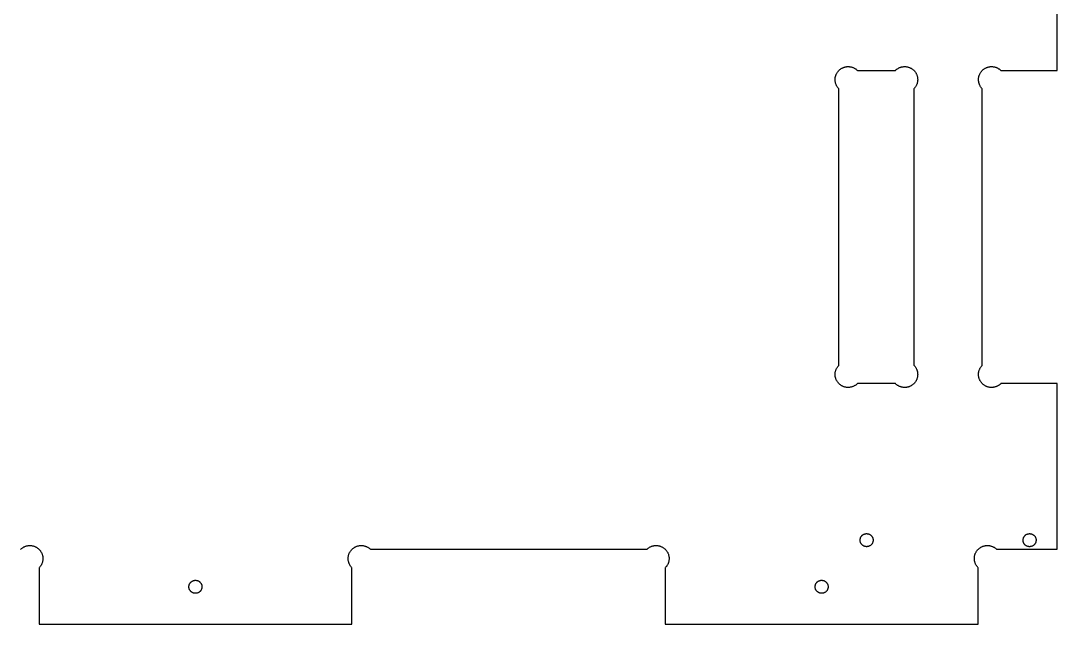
# Model space of a CAD drawing. Extents: x 0 to 96, y 0 to 48.
# Drawn here: x 84.07 to 94.01, y 25.64 to 31.43 of the extents above; entities that cross this region are included whole.
import ezdxf

# ---------------------------------------------------------------- set-up
doc = ezdxf.new("R2010")
doc.units = 0
doc.layers.add('Layer_1', color=7, linetype='CONTINUOUS')

msp = doc.modelspace()

# ---------------------------------------------------------------- linework, layer by layer
at = {"layer": 'Layer_1', "color": 7}
for p, q in [((94.008713, 30.95498), (94.008713, 33.95498)), ((91.884304, 30.903996), (91.885878, 30.908957)), ((91.885878, 30.908957), (91.887847, 30.913839)), ((91.887847, 30.913839), (91.889815, 30.918643)), ((91.889815, 30.918643), (91.892177, 30.923366)), ((91.892177, 30.923366), (91.894539, 30.927973)), ((91.894539, 30.927973), (91.897296, 30.932462)), ((91.897296, 30.932462), (91.900052, 30.93687)), ((91.900052, 30.93687), (91.903201, 30.941123)), ((91.903201, 30.941123), (91.906351, 30.945256)), ((91.906351, 30.945256), (91.909894, 30.949272)), ((91.909894, 30.949272), (91.913437, 30.95313)), ((91.913437, 30.95313), (91.916981, 30.956832)), ((91.916981, 30.956832), (91.920917, 30.960375)), ((91.920917, 30.960375), (91.924855, 30.96376)), ((91.924855, 30.96376), (91.928792, 30.966949)), ((91.928792, 30.966949), (91.933123, 30.96998)), ((91.933123, 30.96998), (91.937453, 30.972815)), ((91.937453, 30.972815), (91.942177, 30.975493)), ((91.942177, 30.975493), (91.946902, 30.977973)), ((91.946902, 30.977973), (91.951626, 30.980256)), ((91.951626, 30.980256), (91.956351, 30.982343)), ((91.956351, 30.982343), (91.961075, 30.984194)), ((91.961075, 30.984194), (91.966193, 30.985886)), ((91.966193, 30.985886), (91.971312, 30.987343)), ((91.971312, 30.987343), (91.976036, 30.988603)), ((91.976036, 30.988603), (91.981547, 30.989625)), ((91.981547, 30.989626), (91.986666, 30.990448)), ((91.986666, 30.990453), (91.991784, 30.991042)), ((91.991784, 30.991044), (91.996902, 30.991433)), ((91.996902, 30.991437), (92.002019, 30.991593)), ((92.002019, 30.991595), (92.007532, 30.991595)), ((92.007532, 30.991556), (92.012649, 30.991278)), ((92.012649, 30.99128), (92.017768, 30.990769)), ((92.017768, 30.990768), (92.022886, 30.990057)), ((92.022886, 30.990059), (92.028398, 30.989115)), ((92.028398, 30.989115), (92.033123, 30.987973)), ((92.033123, 30.987973), (92.038241, 30.986634)), ((92.038241, 30.986634), (92.043358, 30.985059)), ((92.043358, 30.985059), (92.048477, 30.983288)), ((92.048477, 30.983288), (92.053201, 30.981319)), ((92.053201, 30.981319), (92.057925, 30.979154)), ((92.057925, 30.979154), (92.062649, 30.976753)), ((92.062649, 30.976753), (92.066981, 30.974194)), ((92.066981, 30.974194), (92.071705, 30.971437)), ((92.071705, 30.971437), (92.076036, 30.968485)), ((92.076036, 30.968485), (92.079973, 30.965375)), ((92.079973, 30.965375), (92.084304, 30.962067)), ((92.084304, 30.962067), (92.088241, 30.958603)), ((92.088241, 30.958603), (92.091784, 30.95498)), ((92.091784, 30.95498), (92.457138, 30.95498)), ((92.457138, 30.95498), (92.460682, 30.958603)), ((92.460682, 30.958603), (92.464618, 30.962067)), ((92.464618, 30.962067), (92.468949, 30.965375)), ((92.468949, 30.965375), (92.472886, 30.968485)), ((92.472886, 30.968485), (92.477217, 30.971437)), ((92.477217, 30.971437), (92.481942, 30.974194)), ((92.481942, 30.974194), (92.486272, 30.976753)), ((92.486272, 30.976753), (92.490996, 30.979154)), ((92.490996, 30.979154), (92.495721, 30.981319)), ((92.495721, 30.981319), (92.500839, 30.983288)), ((92.500839, 30.983288), (92.505563, 30.985059)), ((92.505563, 30.985059), (92.510682, 30.986634)), ((92.510682, 30.986634), (92.515799, 30.987973)), ((92.515799, 30.987973), (92.520917, 30.989115)), ((92.520917, 30.989115), (92.526036, 30.990059)), ((92.526036, 30.990059), (92.531154, 30.99077)), ((92.531154, 30.990768), (92.536272, 30.991279)), ((92.536272, 30.99128), (92.541391, 30.991558)), ((92.541391, 30.991556), (92.546902, 30.991556)), ((92.546902, 30.991595), (92.552019, 30.991439)), ((92.552019, 30.991437), (92.557138, 30.991048)), ((92.557138, 30.991044), (92.562256, 30.990455)), ((92.562256, 30.990453), (92.567768, 30.98963)), ((92.567768, 30.989626), (92.572886, 30.988604)), ((92.572886, 30.988603), (92.578004, 30.987343)), ((92.578004, 30.987343), (92.582728, 30.985886)), ((92.582728, 30.985886), (92.587847, 30.984194)), ((92.587847, 30.984194), (92.592572, 30.982343)), ((92.592572, 30.982343), (92.597689, 30.980256)), ((92.597689, 30.980256), (92.602414, 30.977973)), ((92.602414, 30.977973), (92.606744, 30.975493)), ((92.606744, 30.975493), (92.611468, 30.972815)), ((92.611468, 30.972815), (92.615799, 30.96998)), ((92.615799, 30.96998), (92.620131, 30.966949)), ((92.620131, 30.966949), (92.624067, 30.96376)), ((92.624067, 30.96376), (92.628004, 30.960375)), ((92.628004, 30.960375), (92.631942, 30.956832)), ((92.631942, 30.956832), (92.635878, 30.95313)), ((92.635878, 30.95313), (92.639422, 30.949272)), ((92.639422, 30.949272), (92.642572, 30.945256)), ((92.642572, 30.945256), (92.645721, 30.941123)), ((92.645721, 30.941123), (92.648871, 30.93687)), ((92.648871, 30.93687), (92.651626, 30.932462)), ((92.651626, 30.932462), (92.654382, 30.927973)), ((92.654382, 30.927973), (92.656744, 30.923366)), ((92.656744, 30.923366), (92.659106, 30.918643)), ((92.659106, 30.918643), (92.661075, 30.913839)), ((92.661075, 30.913839), (92.663044, 30.908957)), ((92.663044, 30.908957), (92.664618, 30.903996)), ((93.259106, 30.903996), (93.261075, 30.908957)), ((93.261075, 30.908957), (93.262649, 30.913839)), ((93.262649, 30.913839), (93.265012, 30.918643)), ((93.265012, 30.918643), (93.266981, 30.923366)), ((93.266981, 30.923366), (93.269736, 30.927973)), ((93.269736, 30.927973), (93.272098, 30.932462)), ((93.272098, 30.932462), (93.275248, 30.93687)), ((93.275248, 30.93687), (93.278004, 30.941123)), ((93.278004, 30.941123), (93.281547, 30.945256)), ((93.281547, 30.945256), (93.284697, 30.949272)), ((93.284697, 30.949272), (93.288241, 30.95313)), ((93.288241, 30.95313), (93.291784, 30.956832)), ((93.291784, 30.956832), (93.295721, 30.960375)), ((93.295721, 30.960375), (93.299658, 30.96376)), ((93.299658, 30.96376), (93.303988, 30.966949)), ((93.303988, 30.966949), (93.308319, 30.96998)), ((93.308319, 30.96998), (93.312649, 30.972815)), ((93.312649, 30.972815), (93.316981, 30.975493)), ((93.316981, 30.975493), (93.321705, 30.977973)), ((93.321705, 30.977973), (93.326429, 30.980256)), ((93.326429, 30.980256), (93.331154, 30.982343)), ((93.331154, 30.982343), (93.336272, 30.984194)), ((93.336272, 30.984194), (93.340996, 30.985886)), ((93.340996, 30.985886), (93.346115, 30.987343)), ((93.346115, 30.987343), (93.351233, 30.988603)), ((93.351233, 30.988603), (93.356351, 30.989625)), ((93.356351, 30.989626), (93.361468, 30.990448)), ((93.361468, 30.990453), (93.366587, 30.991042)), ((93.366587, 30.991044), (93.372098, 30.991433)), ((93.372098, 30.991437), (93.377217, 30.991593)), ((93.377217, 30.991595), (93.382335, 30.991595)), ((93.382335, 30.991556), (93.387847, 30.991278)), ((93.387847, 30.99128), (93.392965, 30.990769)), ((93.392965, 30.990768), (93.398083, 30.990057)), ((93.398083, 30.990059), (93.403201, 30.989115)), ((93.403201, 30.989115), (93.408319, 30.987973)), ((93.408319, 30.987973), (93.413437, 30.986634)), ((93.413437, 30.986634), (93.418555, 30.985059)), ((93.418555, 30.985059), (93.423279, 30.983288)), ((93.423279, 30.983288), (93.428004, 30.981319)), ((93.428004, 30.981319), (93.432728, 30.979154)), ((93.432728, 30.979154), (93.437453, 30.976753)), ((93.437453, 30.976753), (93.442177, 30.974194)), ((93.442177, 30.974194), (93.446508, 30.971437)), ((93.446508, 30.971437), (93.450839, 30.968485)), ((93.450839, 30.968485), (93.455169, 30.965375)), ((93.455169, 30.965375), (93.459106, 30.962067)), ((93.459106, 30.962067), (93.463044, 30.958603)), ((93.463044, 30.958603), (93.466981, 30.95498)), ((93.466981, 30.95498), (94.008713, 30.95498)), ((91.878398, 30.867894), (91.878787, 30.87313)), ((91.878398, 30.862658), (91.878398, 30.867894)), ((91.878792, 30.857462), (91.878403, 30.862658)), ((91.878792, 30.87313), (91.879181, 30.878366)), ((91.879185, 30.852225), (91.878796, 30.857462)), ((91.879973, 30.847028), (91.879184, 30.852225)), ((91.879185, 30.878366), (91.879574, 30.883564)), ((91.879579, 30.883564), (91.880368, 30.88872)), ((91.881154, 30.841909), (91.879973, 30.847028)), ((91.880366, 30.88872), (91.881547, 30.893878)), ((91.881942, 30.836792), (91.881153, 30.841909)), ((91.881547, 30.893878), (91.882728, 30.898957)), ((91.883516, 30.831713), (91.881942, 30.836792)), ((91.882728, 30.898957), (91.884304, 30.903996)), ((91.885091, 30.826713), (91.883516, 30.831713)), ((91.886666, 30.821792), (91.885091, 30.826713)), ((91.888634, 30.816949), (91.886666, 30.821792)), ((91.890996, 30.812185), (91.888634, 30.816949)), ((91.893358, 30.807539), (91.890996, 30.812185)), ((92.657925, 30.812185), (92.655563, 30.807539)), ((92.660287, 30.816949), (92.657925, 30.812185)), ((92.662256, 30.821792), (92.660287, 30.816949)), ((92.663831, 30.826713), (92.662256, 30.821792)), ((92.665406, 30.831713), (92.663831, 30.826713)), ((92.664618, 30.903996), (92.666193, 30.898957)), ((92.666981, 30.836792), (92.665406, 30.831713)), ((92.666193, 30.898957), (92.667374, 30.893878)), ((92.668162, 30.841909), (92.666981, 30.836792)), ((92.667374, 30.893878), (92.668555, 30.88872)), ((92.668949, 30.847028), (92.668161, 30.841909)), ((92.668555, 30.88872), (92.669344, 30.883564)), ((92.669736, 30.852225), (92.668947, 30.847028)), ((92.669343, 30.883564), (92.669732, 30.878366)), ((92.669736, 30.878366), (92.670125, 30.87313)), ((92.670131, 30.857462), (92.669742, 30.852225)), ((92.670131, 30.87313), (92.670519, 30.867894)), ((92.670524, 30.862658), (92.670135, 30.857462)), ((92.670524, 30.867894), (92.670524, 30.862658)), ((93.253595, 30.87313), (93.253984, 30.878366)), ((93.253595, 30.867894), (93.253595, 30.87313)), ((93.253595, 30.862658), (93.253595, 30.867894)), ((93.253988, 30.857462), (93.253599, 30.862658)), ((93.253988, 30.878366), (93.254777, 30.883564)), ((93.254382, 30.852225), (93.253993, 30.857462)), ((93.255169, 30.847028), (93.254381, 30.852225)), ((93.254776, 30.883564), (93.255565, 30.88872)), ((93.255957, 30.841909), (93.255168, 30.847028)), ((93.255563, 30.88872), (93.256352, 30.893878)), ((93.257138, 30.836792), (93.255957, 30.841909)), ((93.256351, 30.893878), (93.257925, 30.898957)), ((93.258319, 30.831713), (93.257138, 30.836792)), ((93.257925, 30.898957), (93.259106, 30.903996)), ((93.259894, 30.826713), (93.258319, 30.831713)), ((93.261863, 30.821792), (93.259894, 30.826713)), ((93.263831, 30.816949), (93.261863, 30.821792)), ((93.265799, 30.812185), (93.263831, 30.816949)), ((93.268162, 30.807539), (93.265799, 30.812185)), ((91.895721, 30.802973), (91.893358, 30.807539)), ((91.898477, 30.798524), (91.895721, 30.802973)), ((91.901626, 30.794194), (91.898477, 30.798524)), ((91.904776, 30.78998), (91.901626, 30.794194)), ((91.907925, 30.785926), (91.904776, 30.78998)), ((91.911468, 30.781988), (91.907925, 30.785926)), ((91.915012, 30.778209), (91.911468, 30.781988)), ((91.915012, 28.127815), (91.915012, 30.778209)), ((92.637453, 30.781988), (92.633909, 30.778209)), ((92.633909, 30.778209), (92.633909, 28.127815)), ((92.640996, 30.785926), (92.637453, 30.781988)), ((92.644146, 30.78998), (92.640996, 30.785926)), ((92.647296, 30.794194), (92.644146, 30.78998)), ((92.650445, 30.798524), (92.647296, 30.794194)), ((92.653201, 30.802973), (92.650445, 30.798524)), ((92.655563, 30.807539), (92.653201, 30.802973)), ((93.270917, 30.802973), (93.268162, 30.807539)), ((93.273674, 30.798524), (93.270917, 30.802973)), ((93.276429, 30.794194), (93.273674, 30.798524)), ((93.279579, 30.78998), (93.276429, 30.794194)), ((93.283123, 30.785926), (93.279579, 30.78998)), ((93.286666, 30.781988), (93.283123, 30.785926)), ((93.290209, 30.778209), (93.286666, 30.781988)), ((93.290209, 28.127815), (93.290209, 30.778209)), ((91.909894, 28.122107), (91.913437, 28.125965)), ((91.913437, 28.125965), (91.915012, 28.127815)), ((92.633909, 28.127815), (92.635878, 28.125965)), ((92.635878, 28.125965), (92.639422, 28.122107)), ((93.284697, 28.122107), (93.288241, 28.125965)), ((93.288241, 28.125965), (93.290209, 28.127815)), ((91.878398, 28.040728), (91.878787, 28.045965)), ((91.878398, 28.03813), (91.878398, 28.040728)), ((91.878792, 28.032894), (91.878403, 28.03813)), ((91.878792, 28.045965), (91.879181, 28.051202)), ((91.879185, 28.027658), (91.878796, 28.032894)), ((91.879185, 28.051202), (91.879574, 28.056398)), ((91.879579, 28.022462), (91.879191, 28.027658)), ((91.879579, 28.056398), (91.880368, 28.061556)), ((91.880366, 28.061556), (91.881547, 28.066713)), ((91.881547, 28.066713), (91.882728, 28.071792)), ((91.882728, 28.071792), (91.884304, 28.076832)), ((91.884304, 28.076832), (91.885878, 28.081792)), ((91.885878, 28.081792), (91.887847, 28.086674)), ((91.887847, 28.086674), (91.889815, 28.091477)), ((91.889815, 28.091477), (91.892177, 28.096202)), ((91.892177, 28.096202), (91.894539, 28.100807)), ((91.894539, 28.100807), (91.897296, 28.105296)), ((91.897296, 28.105296), (91.900052, 28.109705)), ((91.900052, 28.109705), (91.903201, 28.113957)), ((91.903201, 28.113957), (91.906351, 28.11809)), ((91.906351, 28.11809), (91.909894, 28.122107)), ((92.639422, 28.122107), (92.642572, 28.11809)), ((92.642572, 28.11809), (92.645721, 28.113957)), ((92.645721, 28.113957), (92.648871, 28.109705)), ((92.648871, 28.109705), (92.651626, 28.105296)), ((92.651626, 28.105296), (92.654382, 28.100807)), ((92.654382, 28.100807), (92.656744, 28.096202)), ((92.656744, 28.096202), (92.659106, 28.091477)), ((92.659106, 28.091477), (92.661075, 28.086674)), ((92.661075, 28.086674), (92.663044, 28.081792)), ((92.663044, 28.081792), (92.664618, 28.076832)), ((92.664618, 28.076832), (92.666193, 28.071792)), ((92.666193, 28.071792), (92.667374, 28.066713)), ((92.667374, 28.066713), (92.668555, 28.061556)), ((92.668555, 28.061556), (92.669344, 28.056398)), ((92.669343, 28.056398), (92.669732, 28.051202)), ((92.669736, 28.027658), (92.669347, 28.022462)), ((92.669736, 28.051202), (92.670125, 28.045965)), ((92.670131, 28.032894), (92.669742, 28.027658)), ((92.670131, 28.045965), (92.670519, 28.040728)), ((92.670524, 28.03813), (92.670135, 28.032894)), ((92.670524, 28.040728), (92.670524, 28.03813)), ((93.253595, 28.045965), (93.253984, 28.051202)), ((93.253595, 28.040728), (93.253595, 28.045965)), ((93.253595, 28.03813), (93.253595, 28.040728)), ((93.253595, 28.032894), (93.253595, 28.03813)), ((93.253988, 28.027658), (93.253599, 28.032894)), ((93.254776, 28.022462), (93.253987, 28.027658)), ((93.253988, 28.051202), (93.254777, 28.056398)), ((93.254776, 28.056398), (93.255565, 28.061556)), ((93.255563, 28.061556), (93.256352, 28.066713)), ((93.256351, 28.066713), (93.257925, 28.071792)), ((93.257925, 28.071792), (93.259106, 28.076832)), ((93.259106, 28.076832), (93.261075, 28.081792)), ((93.261075, 28.081792), (93.262649, 28.086674)), ((93.262649, 28.086674), (93.265012, 28.091477)), ((93.265012, 28.091477), (93.266981, 28.096202)), ((93.266981, 28.096202), (93.269736, 28.100807)), ((93.269736, 28.100807), (93.272098, 28.105296)), ((93.272098, 28.105296), (93.275248, 28.109705)), ((93.275248, 28.109705), (93.278004, 28.113957)), ((93.278004, 28.113957), (93.281547, 28.11809)), ((93.281547, 28.11809), (93.284697, 28.122107)), ((91.880366, 28.017304), (91.879577, 28.022462)), ((91.881547, 28.012185), (91.880366, 28.017304)), ((91.882728, 28.007067), (91.881547, 28.012185)), ((91.884304, 28.002067), (91.882728, 28.007067)), ((91.885878, 27.997107), (91.884304, 28.002067)), ((91.887847, 27.992225), (91.885878, 27.997107)), ((91.889815, 27.987422), (91.887847, 27.992225)), ((91.892177, 27.982697), (91.889815, 27.987422)), ((91.894539, 27.97809), (91.892177, 27.982697)), ((91.897296, 27.973564), (91.894539, 27.97809)), ((91.900052, 27.969194), (91.897296, 27.973564)), ((91.903201, 27.964902), (91.900052, 27.969194)), ((91.906351, 27.960768), (91.903201, 27.964902)), ((91.909894, 27.956792), (91.906351, 27.960768)), ((91.913437, 27.952934), (91.909894, 27.956792)), ((91.916981, 27.949233), (91.913437, 27.952934)), ((91.920917, 27.945689), (91.916981, 27.949233)), ((91.924855, 27.942304), (91.920917, 27.945689)), ((91.928792, 27.939075), (91.924855, 27.942304)), ((91.933123, 27.936044), (91.928792, 27.939075)), ((91.937453, 27.933209), (91.933123, 27.936044)), ((91.942177, 27.930532), (91.937453, 27.933209)), ((91.946902, 27.928052), (91.942177, 27.930532)), ((91.951626, 27.925768), (91.946902, 27.928052)), ((92.057925, 27.926909), (92.053201, 27.924705)), ((92.062649, 27.929272), (92.057925, 27.926909)), ((92.066981, 27.931832), (92.062649, 27.929272)), ((92.071705, 27.934587), (92.066981, 27.931832)), ((92.076036, 27.937539), (92.071705, 27.934587)), ((92.079973, 27.94065), (92.076036, 27.937539)), ((92.084304, 27.943957), (92.079973, 27.94065)), ((92.088241, 27.947422), (92.084304, 27.943957)), ((92.091784, 27.951044), (92.088241, 27.947422)), ((92.457138, 27.951044), (92.091784, 27.951044)), ((92.460682, 27.947422), (92.457138, 27.951044)), ((92.464618, 27.943957), (92.460682, 27.947422)), ((92.468949, 27.94065), (92.464618, 27.943957)), ((92.472886, 27.937539), (92.468949, 27.94065)), ((92.477217, 27.934587), (92.472886, 27.937539)), ((92.481942, 27.931832), (92.477217, 27.934587)), ((92.486272, 27.929272), (92.481942, 27.931832)), ((92.490996, 27.926909), (92.486272, 27.929272)), ((92.495721, 27.924705), (92.490996, 27.926909)), ((92.602414, 27.928052), (92.597689, 27.925768)), ((92.606744, 27.930532), (92.602414, 27.928052)), ((92.611468, 27.933209), (92.606744, 27.930532)), ((92.615799, 27.936044), (92.611468, 27.933209)), ((92.620131, 27.939075), (92.615799, 27.936044)), ((92.624067, 27.942304), (92.620131, 27.939075)), ((92.628004, 27.945689), (92.624067, 27.942304)), ((92.631942, 27.949233), (92.628004, 27.945689)), ((92.635878, 27.952934), (92.631942, 27.949233)), ((92.639422, 27.956792), (92.635878, 27.952934)), ((92.642572, 27.960768), (92.639422, 27.956792)), ((92.645721, 27.964902), (92.642572, 27.960768)), ((92.648871, 27.969194), (92.645721, 27.964902)), ((92.651626, 27.973564), (92.648871, 27.969194)), ((92.654382, 27.97809), (92.651626, 27.973564)), ((92.656744, 27.982697), (92.654382, 27.97809)), ((92.659106, 27.987422), (92.656744, 27.982697)), ((92.661075, 27.992225), (92.659106, 27.987422)), ((92.663044, 27.997107), (92.661075, 27.992225)), ((92.664618, 28.002067), (92.663044, 27.997107)), ((92.666193, 28.007067), (92.664618, 28.002067)), ((92.667374, 28.012185), (92.666193, 28.007067)), ((92.668555, 28.017304), (92.667374, 28.012185)), ((92.669343, 28.022462), (92.668554, 28.017304)), ((93.255563, 28.017304), (93.254774, 28.022462)), ((93.256351, 28.012185), (93.255562, 28.017304)), ((93.257925, 28.007067), (93.256351, 28.012185)), ((93.259106, 28.002067), (93.257925, 28.007067)), ((93.261075, 27.997107), (93.259106, 28.002067)), ((93.262649, 27.992225), (93.261075, 27.997107)), ((93.265012, 27.987422), (93.262649, 27.992225)), ((93.266981, 27.982697), (93.265012, 27.987422)), ((93.269736, 27.97809), (93.266981, 27.982697)), ((93.272098, 27.973564), (93.269736, 27.97809)), ((93.275248, 27.969194), (93.272098, 27.973564)), ((93.278004, 27.964902), (93.275248, 27.969194)), ((93.281547, 27.960768), (93.278004, 27.964902)), ((93.284697, 27.956792), (93.281547, 27.960768)), ((93.288241, 27.952934), (93.284697, 27.956792)), ((93.291784, 27.949233), (93.288241, 27.952934)), ((93.295721, 27.945689), (93.291784, 27.949233)), ((93.299658, 27.942304), (93.295721, 27.945689)), ((93.303988, 27.939075), (93.299658, 27.942304)), ((93.308319, 27.936044), (93.303988, 27.939075)), ((93.312649, 27.933209), (93.308319, 27.936044)), ((93.316981, 27.930532), (93.312649, 27.933209)), ((93.321705, 27.928052), (93.316981, 27.930532)), ((93.326429, 27.925768), (93.321705, 27.928052)), ((93.432728, 27.926909), (93.428004, 27.924705)), ((93.437453, 27.929272), (93.432728, 27.926909)), ((93.442177, 27.931832), (93.437453, 27.929272)), ((93.446508, 27.934587), (93.442177, 27.931832)), ((93.450839, 27.937539), (93.446508, 27.934587)), ((93.455169, 27.94065), (93.450839, 27.937539)), ((93.459106, 27.943957), (93.455169, 27.94065)), ((93.463044, 27.947422), (93.459106, 27.943957)), ((93.466981, 27.951044), (93.463044, 27.947422)), ((94.008713, 27.951044), (93.466981, 27.951044)), ((94.008713, 26.362225), (94.008713, 27.951044)), ((91.956351, 27.92372), (91.951626, 27.925768)), ((91.961075, 27.921832), (91.956351, 27.92372)), ((91.966193, 27.920177), (91.961075, 27.921832)), ((91.971312, 27.918682), (91.966193, 27.920177)), ((91.976036, 27.917462), (91.971312, 27.918682)), ((91.981547, 27.916398), (91.976036, 27.917465)), ((91.986666, 27.91561), (91.981547, 27.916399)), ((91.991784, 27.91498), (91.986666, 27.915614)), ((91.996902, 27.914626), (91.991784, 27.914982)), ((92.002019, 27.914429), (91.996902, 27.914629)), ((92.007532, 27.914508), (92.002019, 27.914397)), ((92.012649, 27.914784), (92.007532, 27.914506)), ((92.017768, 27.915256), (92.012649, 27.914778)), ((92.022886, 27.915965), (92.017768, 27.915254)), ((92.028398, 27.916909), (92.022886, 27.915965)), ((92.033123, 27.918052), (92.028398, 27.916909)), ((92.038241, 27.91939), (92.033123, 27.918052)), ((92.043358, 27.920965), (92.038241, 27.91939)), ((92.048477, 27.922737), (92.043358, 27.920965)), ((92.053201, 27.924705), (92.048477, 27.922737)), ((92.500839, 27.922737), (92.495721, 27.924705)), ((92.505563, 27.920965), (92.500839, 27.922737)), ((92.510682, 27.91939), (92.505563, 27.920965)), ((92.515799, 27.918052), (92.510682, 27.91939)), ((92.520917, 27.916909), (92.515799, 27.918052)), ((92.526036, 27.915965), (92.520917, 27.916909)), ((92.531154, 27.915256), (92.526036, 27.915967)), ((92.536272, 27.914784), (92.531154, 27.915262)), ((92.541391, 27.914508), (92.536272, 27.914786)), ((92.546902, 27.914429), (92.541391, 27.91454)), ((92.552019, 27.914626), (92.546902, 27.914426)), ((92.557138, 27.91498), (92.552019, 27.914625)), ((92.562256, 27.91561), (92.557138, 27.914977)), ((92.567768, 27.916398), (92.562256, 27.915609)), ((92.572886, 27.917462), (92.567768, 27.916395)), ((92.578004, 27.918682), (92.572886, 27.917462)), ((92.582728, 27.920177), (92.578004, 27.918682)), ((92.587847, 27.921832), (92.582728, 27.920177)), ((92.592572, 27.92372), (92.587847, 27.921832)), ((92.597689, 27.925768), (92.592572, 27.92372)), ((93.331154, 27.92372), (93.326429, 27.925768)), ((93.336272, 27.921832), (93.331154, 27.92372)), ((93.340996, 27.920177), (93.336272, 27.921832)), ((93.346115, 27.918682), (93.340996, 27.920177)), ((93.351233, 27.917462), (93.346115, 27.918682)), ((93.356351, 27.916398), (93.351233, 27.917465)), ((93.361468, 27.91561), (93.356351, 27.916399)), ((93.366587, 27.91498), (93.361468, 27.915614)), ((93.372098, 27.914626), (93.366587, 27.914982)), ((93.377217, 27.914429), (93.372098, 27.914629)), ((93.382335, 27.914508), (93.377217, 27.914397)), ((93.387847, 27.914784), (93.382335, 27.914506)), ((93.392965, 27.915256), (93.387847, 27.914778)), ((93.398083, 27.915965), (93.392965, 27.915254)), ((93.403201, 27.916909), (93.398083, 27.915965)), ((93.408319, 27.918052), (93.403201, 27.916909)), ((93.413437, 27.91939), (93.408319, 27.918052)), ((93.418555, 27.920965), (93.413437, 27.91939)), ((93.423279, 27.922737), (93.418555, 27.920965)), ((93.428004, 27.924705), (93.423279, 27.922737)), ((92.118162, 26.451358), (92.118551, 26.455296)), ((92.118162, 26.447462), (92.118162, 26.451358)), ((92.118555, 26.443524), (92.118166, 26.447462)), ((92.118555, 26.455296), (92.118944, 26.459194)), ((92.118949, 26.439626), (92.118561, 26.443524)), ((92.119736, 26.435807), (92.118947, 26.439626)), ((92.118949, 26.459194), (92.119738, 26.463052)), ((92.119736, 26.463052), (92.120525, 26.46687)), ((92.120524, 26.46687), (92.121705, 26.47061)), ((92.121705, 26.47061), (92.123279, 26.474272)), ((92.123279, 26.474272), (92.124855, 26.477855)), ((92.124855, 26.477855), (92.126429, 26.481319)), ((92.126429, 26.481319), (92.128792, 26.484666)), ((92.128792, 26.484666), (92.130761, 26.487855)), ((92.130761, 26.487855), (92.133516, 26.490886)), ((92.133516, 26.490886), (92.136272, 26.493799)), ((92.136272, 26.493799), (92.139028, 26.496516)), ((92.139028, 26.496516), (92.141784, 26.499036)), ((92.141784, 26.499036), (92.144934, 26.501398)), ((92.144934, 26.501398), (92.148477, 26.503524)), ((92.148477, 26.503524), (92.151626, 26.505453)), ((92.151626, 26.505453), (92.155169, 26.507146)), ((92.155169, 26.507146), (92.159106, 26.508643)), ((92.159106, 26.508643), (92.162649, 26.509902)), ((92.162649, 26.509902), (92.166587, 26.510924)), ((92.166587, 26.510926), (92.170131, 26.51167)), ((92.170131, 26.511674), (92.174067, 26.512229)), ((92.174067, 26.512225), (92.178004, 26.512503)), ((92.178004, 26.5125), (92.181942, 26.5125)), ((92.181942, 26.512539), (92.185878, 26.512339)), ((92.185878, 26.512343), (92.189815, 26.511909)), ((92.189815, 26.511909), (92.193753, 26.511198)), ((92.193753, 26.511202), (92.197689, 26.510257)), ((92.197689, 26.510256), (92.201233, 26.509075)), ((92.201233, 26.509075), (92.204776, 26.507697)), ((92.204776, 26.507697), (92.208713, 26.506044)), ((92.208713, 26.506044), (92.211863, 26.504194)), ((92.211863, 26.504194), (92.215406, 26.502107)), ((92.215406, 26.502107), (92.218555, 26.499863)), ((92.218555, 26.499863), (92.221705, 26.497383)), ((92.221705, 26.497383), (92.224461, 26.494705)), ((92.224461, 26.494705), (92.227217, 26.49187)), ((92.227217, 26.49187), (92.229579, 26.488878)), ((92.229579, 26.488878), (92.231942, 26.485728)), ((92.231942, 26.485728), (92.234304, 26.482462)), ((92.234304, 26.482462), (92.236272, 26.479036)), ((92.236272, 26.479036), (92.237847, 26.475493)), ((92.237847, 26.475493), (92.239422, 26.47187)), ((92.239422, 26.47187), (92.240603, 26.46813)), ((92.240603, 26.46813), (92.241392, 26.46435)), ((92.241784, 26.437067), (92.240995, 26.433248)), ((92.241391, 26.46435), (92.242179, 26.460493)), ((92.242572, 26.440926), (92.241783, 26.437067)), ((92.242177, 26.460493), (92.242966, 26.456595)), ((92.242965, 26.444823), (92.242576, 26.440926)), ((92.242965, 26.456595), (92.243354, 26.452697)), ((92.243358, 26.44876), (92.242969, 26.444823)), ((92.243358, 26.452697), (92.243358, 26.44876)), ((93.681547, 26.440926), (93.680758, 26.444823)), ((93.680761, 26.452697), (93.681149, 26.456595)), ((93.680761, 26.44876), (93.680761, 26.452697)), ((93.680761, 26.444823), (93.680761, 26.44876)), ((93.681154, 26.456595), (93.681543, 26.460493)), ((93.681547, 26.460493), (93.682336, 26.46435)), ((93.681942, 26.437067), (93.681553, 26.440926)), ((93.683123, 26.433248), (93.681942, 26.437067)), ((93.682335, 26.46435), (93.683516, 26.46813)), ((93.683516, 26.46813), (93.684697, 26.47187)), ((93.684697, 26.47187), (93.686272, 26.475493)), ((93.686272, 26.475493), (93.687847, 26.479036)), ((93.687847, 26.479036), (93.689815, 26.482462)), ((93.689815, 26.482462), (93.691784, 26.485728)), ((93.691784, 26.485728), (93.694146, 26.488878)), ((93.694146, 26.488878), (93.696902, 26.49187)), ((93.696902, 26.49187), (93.699658, 26.494705)), ((93.699658, 26.494705), (93.702414, 26.497383)), ((93.702414, 26.497383), (93.705563, 26.499863)), ((93.705563, 26.499863), (93.708713, 26.502107)), ((93.708713, 26.502107), (93.711863, 26.504194)), ((93.711863, 26.504194), (93.715406, 26.506044)), ((93.715406, 26.506044), (93.718949, 26.507697)), ((93.718949, 26.507697), (93.722493, 26.509075)), ((93.722493, 26.509075), (93.726429, 26.510256)), ((93.726429, 26.510256), (93.730366, 26.5112)), ((93.730366, 26.511202), (93.733909, 26.511913)), ((93.733909, 26.511909), (93.737847, 26.512343)), ((93.737847, 26.512343), (93.741784, 26.512543)), ((93.741784, 26.512539), (93.745721, 26.512539)), ((93.745721, 26.5125), (93.749658, 26.512223)), ((93.749658, 26.512225), (93.753595, 26.511669)), ((93.753595, 26.511674), (93.757532, 26.510929)), ((93.757532, 26.510926), (93.761468, 26.509904)), ((93.761468, 26.509902), (93.765012, 26.508643)), ((93.765012, 26.508643), (93.768555, 26.507146)), ((93.768555, 26.507146), (93.772098, 26.505453)), ((93.772098, 26.505453), (93.775642, 26.503524)), ((93.775642, 26.503524), (93.778792, 26.501398)), ((93.778792, 26.501398), (93.781942, 26.499036)), ((93.781942, 26.499036), (93.785091, 26.496516)), ((93.785091, 26.496516), (93.787847, 26.493799)), ((93.787847, 26.493799), (93.790603, 26.490886)), ((93.790603, 26.490886), (93.792965, 26.487855)), ((93.792965, 26.487855), (93.795327, 26.484666)), ((93.795327, 26.484666), (93.797296, 26.481319)), ((93.797296, 26.481319), (93.799264, 26.477855)), ((93.799264, 26.477855), (93.800839, 26.474272)), ((93.800839, 26.474272), (93.802414, 26.47061)), ((93.802414, 26.47061), (93.803595, 26.46687)), ((93.803595, 26.46687), (93.804384, 26.463052)), ((93.804776, 26.439626), (93.803987, 26.435807)), ((93.804382, 26.463052), (93.805171, 26.459194)), ((93.805563, 26.443524), (93.804774, 26.439626)), ((93.805169, 26.459194), (93.805558, 26.455296)), ((93.805563, 26.455296), (93.805563, 26.451358)), ((93.805563, 26.451358), (93.805563, 26.447462)), ((93.805563, 26.447462), (93.805563, 26.443524)), ((84.069343, 26.362225), (84.071312, 26.364036)), ((84.071312, 26.364036), (84.075248, 26.367579)), ((84.075248, 26.367579), (84.079185, 26.370965)), ((84.079185, 26.370965), (84.083516, 26.374194)), ((84.083516, 26.374194), (84.087847, 26.377225)), ((84.087847, 26.377225), (84.092177, 26.380059)), ((84.092177, 26.380059), (84.096508, 26.382737)), ((84.096508, 26.382737), (84.101233, 26.385217)), ((84.101233, 26.385217), (84.105957, 26.3875)), ((84.105957, 26.3875), (84.110682, 26.389547)), ((84.110682, 26.389547), (84.115406, 26.391437)), ((84.115406, 26.391437), (84.120524, 26.39313)), ((84.120524, 26.39313), (84.125642, 26.394587)), ((84.125642, 26.394587), (84.130761, 26.395807)), ((84.130761, 26.395807), (84.135878, 26.396874)), ((84.135878, 26.39687), (84.140996, 26.397659)), ((84.140996, 26.397658), (84.146115, 26.398292)), ((84.146115, 26.398288), (84.151233, 26.398644)), ((84.151233, 26.398643), (84.156744, 26.398843)), ((84.156744, 26.398839), (84.159106, 26.398839)), ((84.159106, 26.398839), (84.164618, 26.398639)), ((84.164618, 26.398643), (84.169736, 26.398287)), ((84.169736, 26.398288), (84.174855, 26.397655)), ((84.174855, 26.397658), (84.179973, 26.396869)), ((84.179973, 26.39687), (84.185091, 26.395804)), ((84.185091, 26.395807), (84.190209, 26.394587)), ((84.190209, 26.394587), (84.195327, 26.39313)), ((84.195327, 26.39313), (84.200445, 26.391437)), ((84.200445, 26.391437), (84.205169, 26.389547)), ((84.205169, 26.389547), (84.209894, 26.3875)), ((84.209894, 26.3875), (84.214618, 26.385217)), ((84.214618, 26.385217), (84.219343, 26.382737)), ((84.219343, 26.382737), (84.223674, 26.380059)), ((84.223674, 26.380059), (84.228004, 26.377225)), ((84.228004, 26.377225), (84.232335, 26.374194)), ((84.232335, 26.374194), (84.236666, 26.370965)), ((84.236666, 26.370965), (84.240603, 26.367579)), ((84.240603, 26.367579), (84.244539, 26.364036)), ((84.244539, 26.364036), (84.248083, 26.360335)), ((84.248083, 26.360335), (84.251626, 26.356516)), ((84.251626, 26.356516), (84.255169, 26.3525)), ((84.255169, 26.3525), (84.258319, 26.348366)), ((84.258319, 26.348366), (84.261468, 26.344075)), ((84.261468, 26.344075), (84.264225, 26.339705)), ((84.264225, 26.339705), (84.266981, 26.335177)), ((87.225642, 26.335177), (87.228398, 26.339705)), ((87.228398, 26.339705), (87.231154, 26.344075)), ((87.231154, 26.344075), (87.234304, 26.348366)), ((87.234304, 26.348366), (87.237453, 26.3525)), ((87.237453, 26.3525), (87.240996, 26.356516)), ((87.240996, 26.356516), (87.244539, 26.360335)), ((87.244539, 26.360335), (87.248083, 26.364036)), ((87.248083, 26.364036), (87.252019, 26.367579)), ((87.252019, 26.367579), (87.255957, 26.370965)), ((87.255957, 26.370965), (87.260287, 26.374194)), ((87.260287, 26.374194), (87.264618, 26.377225)), ((87.264618, 26.377225), (87.268949, 26.380059)), ((87.268949, 26.380059), (87.273279, 26.382737)), ((87.273279, 26.382737), (87.278004, 26.385217)), ((87.278004, 26.385217), (87.282728, 26.3875)), ((87.282728, 26.3875), (87.287453, 26.389547)), ((87.287453, 26.389547), (87.292177, 26.391437)), ((87.292177, 26.391437), (87.297296, 26.39313)), ((87.297296, 26.39313), (87.302414, 26.394587)), ((87.302414, 26.394587), (87.307532, 26.395807)), ((87.307532, 26.395807), (87.312649, 26.396874)), ((87.312649, 26.39687), (87.317768, 26.397659)), ((87.317768, 26.397658), (87.322886, 26.398292)), ((87.322886, 26.398288), (87.328004, 26.398644)), ((87.328004, 26.398643), (87.333516, 26.398843)), ((87.333516, 26.398839), (87.338634, 26.398728)), ((87.338634, 26.39876), (87.343753, 26.398483)), ((87.343753, 26.398485), (87.348871, 26.398007)), ((87.348871, 26.398013), (87.354382, 26.397302)), ((87.354382, 26.397304), (87.359501, 26.396359)), ((87.359501, 26.396358), (87.364618, 26.395217)), ((87.364618, 26.395217), (87.369736, 26.393878)), ((87.369736, 26.393878), (87.374461, 26.392304)), ((87.374461, 26.392304), (87.379579, 26.390532)), ((87.379579, 26.390532), (87.384304, 26.388564)), ((87.384304, 26.388564), (87.389028, 26.386358)), ((87.389028, 26.386358), (87.393753, 26.383996)), ((87.393753, 26.383996), (87.398477, 26.381437)), ((87.398477, 26.381437), (87.402807, 26.378682)), ((87.402807, 26.378682), (87.407138, 26.375728)), ((87.407138, 26.375728), (87.411468, 26.372618)), ((87.411468, 26.372618), (87.415406, 26.369312)), ((87.415406, 26.369312), (87.419343, 26.365847)), ((87.419343, 26.365847), (87.423279, 26.362225)), ((87.423279, 26.362225), (90.073279, 26.362225)), ((90.073279, 26.362225), (90.075248, 26.364036)), ((90.075248, 26.364036), (90.079185, 26.367579)), ((90.079185, 26.367579), (90.083123, 26.370965)), ((90.083123, 26.370965), (90.087453, 26.374194)), ((90.087453, 26.374194), (90.091784, 26.377225)), ((90.091784, 26.377225), (90.096115, 26.380059)), ((90.096115, 26.380059), (90.100445, 26.382737)), ((90.100445, 26.382737), (90.105169, 26.385217)), ((90.105169, 26.385217), (90.109894, 26.3875)), ((90.109894, 26.3875), (90.114618, 26.389547)), ((90.114618, 26.389547), (90.119343, 26.391437)), ((90.119343, 26.391437), (90.124461, 26.39313)), ((90.124461, 26.39313), (90.129579, 26.394587)), ((90.129579, 26.394587), (90.134697, 26.395807)), ((90.134697, 26.395807), (90.139815, 26.396874)), ((90.139815, 26.39687), (90.144934, 26.397659)), ((90.144934, 26.397658), (90.150052, 26.398292)), ((90.150052, 26.398288), (90.155169, 26.398644)), ((90.155169, 26.398643), (90.160682, 26.398843)), ((90.160682, 26.398839), (90.163044, 26.398839)), ((90.163044, 26.398839), (90.168555, 26.398639)), ((90.168555, 26.398643), (90.173674, 26.398287)), ((90.173674, 26.398288), (90.178792, 26.397655)), ((90.178792, 26.397658), (90.183909, 26.396869)), ((90.183909, 26.39687), (90.189028, 26.395804)), ((90.189028, 26.395807), (90.194146, 26.394587)), ((90.194146, 26.394587), (90.199264, 26.39313)), ((90.199264, 26.39313), (90.204382, 26.391437)), ((90.204382, 26.391437), (90.209106, 26.389547)), ((90.209106, 26.389547), (90.213831, 26.3875)), ((90.213831, 26.3875), (90.218555, 26.385217)), ((90.218555, 26.385217), (90.223279, 26.382737)), ((90.223279, 26.382737), (90.227611, 26.380059)), ((90.227611, 26.380059), (90.231942, 26.377225)), ((90.231942, 26.377225), (90.236272, 26.374194)), ((90.236272, 26.374194), (90.240603, 26.370965)), ((90.240603, 26.370965), (90.244539, 26.367579)), ((90.244539, 26.367579), (90.248477, 26.364036)), ((90.248477, 26.364036), (90.252019, 26.360335)), ((90.252019, 26.360335), (90.255563, 26.356516)), ((90.255563, 26.356516), (90.259106, 26.3525)), ((90.259106, 26.3525), (90.262256, 26.348366)), ((90.262256, 26.348366), (90.265406, 26.344075)), ((90.265406, 26.344075), (90.268162, 26.339705)), ((90.268162, 26.339705), (90.270917, 26.335177)), ((92.120917, 26.431988), (92.119736, 26.435807)), ((92.122098, 26.428288), (92.120917, 26.431988)), ((92.123674, 26.424626), (92.122098, 26.428288)), ((92.125248, 26.421123), (92.123674, 26.424626)), ((92.127217, 26.417697), (92.125248, 26.421123)), ((92.129579, 26.41439), (92.127217, 26.417697)), ((92.131942, 26.41124), (92.129579, 26.41439)), ((92.134304, 26.408248), (92.131942, 26.41124)), ((92.137059, 26.405414), (92.134304, 26.408248)), ((92.139815, 26.402737), (92.137059, 26.405414)), ((92.142965, 26.400296), (92.139815, 26.402737)), ((92.146115, 26.398013), (92.142965, 26.400296)), ((92.149658, 26.395926), (92.146115, 26.398013)), ((92.152807, 26.394075), (92.149658, 26.395926)), ((92.156351, 26.392462), (92.152807, 26.394075)), ((92.160287, 26.391044), (92.156351, 26.392462)), ((92.163831, 26.389863), (92.160287, 26.391044)), ((92.167768, 26.388918), (92.163831, 26.389863)), ((92.171705, 26.388248), (92.167768, 26.388915)), ((92.175642, 26.387776), (92.171705, 26.388254)), ((92.179579, 26.387579), (92.175642, 26.387779)), ((92.183516, 26.387618), (92.179579, 26.387618)), ((92.187453, 26.387894), (92.183516, 26.387616)), ((92.190996, 26.388445), (92.187453, 26.387889)), ((92.194934, 26.389233), (92.190996, 26.388444)), ((92.198871, 26.390217), (92.194934, 26.389228)), ((92.202414, 26.391477), (92.198871, 26.390217)), ((92.206351, 26.392973), (92.202414, 26.391477)), ((92.209501, 26.394666), (92.206351, 26.392973)), ((92.213044, 26.396595), (92.209501, 26.394666)), ((92.216587, 26.39876), (92.213044, 26.396595)), ((92.219736, 26.401083), (92.216587, 26.39876)), ((92.222493, 26.403603), (92.219736, 26.401083)), ((92.225248, 26.406319), (92.222493, 26.403603)), ((92.228004, 26.409233), (92.225248, 26.406319)), ((92.230366, 26.412264), (92.228004, 26.409233)), ((92.232728, 26.415493), (92.230366, 26.412264)), ((92.234697, 26.418799), (92.232728, 26.415493)), ((92.236666, 26.422264), (92.234697, 26.418799)), ((92.238241, 26.425847), (92.236666, 26.422264)), ((92.239815, 26.429508), (92.238241, 26.425847)), ((92.240996, 26.433248), (92.239815, 26.429508)), ((93.229579, 26.335177), (93.232335, 26.339705)), ((93.232335, 26.339705), (93.235091, 26.344075)), ((93.235091, 26.344075), (93.238241, 26.348366)), ((93.238241, 26.348366), (93.241391, 26.3525)), ((93.241391, 26.3525), (93.244934, 26.356516)), ((93.244934, 26.356516), (93.248477, 26.360335)), ((93.248477, 26.360335), (93.252019, 26.364036)), ((93.252019, 26.364036), (93.255957, 26.367579)), ((93.255957, 26.367579), (93.259894, 26.370965)), ((93.259894, 26.370965), (93.264225, 26.374194)), ((93.264225, 26.374194), (93.268555, 26.377225)), ((93.268555, 26.377225), (93.272886, 26.380059)), ((93.272886, 26.380059), (93.277217, 26.382737)), ((93.277217, 26.382737), (93.281942, 26.385217)), ((93.281942, 26.385217), (93.286666, 26.3875)), ((93.286666, 26.3875), (93.291391, 26.389547)), ((93.291391, 26.389547), (93.296115, 26.391437)), ((93.296115, 26.391437), (93.301233, 26.39313)), ((93.301233, 26.39313), (93.306351, 26.394587)), ((93.306351, 26.394587), (93.311468, 26.395807)), ((93.311468, 26.395807), (93.316587, 26.396874)), ((93.316587, 26.39687), (93.321705, 26.397659)), ((93.321705, 26.397658), (93.326823, 26.398292)), ((93.326823, 26.398288), (93.331942, 26.398644)), ((93.331942, 26.398643), (93.337453, 26.398843)), ((93.337453, 26.398839), (93.342572, 26.398728)), ((93.342572, 26.39876), (93.347689, 26.398483)), ((93.347689, 26.398485), (93.352807, 26.398007)), ((93.352807, 26.398013), (93.358319, 26.397302)), ((93.358319, 26.397304), (93.363437, 26.396359)), ((93.363437, 26.396358), (93.368555, 26.395217)), ((93.368555, 26.395217), (93.373674, 26.393878)), ((93.373674, 26.393878), (93.378398, 26.392304)), ((93.378398, 26.392304), (93.383516, 26.390532)), ((93.383516, 26.390532), (93.388241, 26.388564)), ((93.388241, 26.388564), (93.392965, 26.386358)), ((93.392965, 26.386358), (93.397689, 26.383996)), ((93.397689, 26.383996), (93.402414, 26.381437)), ((93.402414, 26.381437), (93.406744, 26.378682)), ((93.406744, 26.378682), (93.411075, 26.375728)), ((93.411075, 26.375728), (93.415406, 26.372618)), ((93.415406, 26.372618), (93.419343, 26.369312)), ((93.419343, 26.369312), (93.423279, 26.365847)), ((93.423279, 26.365847), (93.427217, 26.362225)), ((93.427217, 26.362225), (94.008713, 26.362225)), ((93.684304, 26.429508), (93.683123, 26.433248)), ((93.685485, 26.425847), (93.684304, 26.429508)), ((93.687059, 26.422264), (93.685485, 26.425847)), ((93.689028, 26.418799), (93.687059, 26.422264)), ((93.690996, 26.415493), (93.689028, 26.418799)), ((93.693358, 26.412264), (93.690996, 26.415493)), ((93.696115, 26.409233), (93.693358, 26.412264)), ((93.698477, 26.406319), (93.696115, 26.409233)), ((93.701233, 26.403603), (93.698477, 26.406319)), ((93.704382, 26.401083), (93.701233, 26.403603)), ((93.707532, 26.39876), (93.704382, 26.401083)), ((93.710682, 26.396595), (93.707532, 26.39876)), ((93.714225, 26.394666), (93.710682, 26.396595)), ((93.717768, 26.392973), (93.714225, 26.394666)), ((93.721312, 26.391477), (93.717768, 26.392973)), ((93.725248, 26.390217), (93.721312, 26.391477)), ((93.728792, 26.389233), (93.725248, 26.390222)), ((93.732728, 26.388445), (93.728792, 26.389234)), ((93.736666, 26.387894), (93.732728, 26.388449)), ((93.740603, 26.387618), (93.736666, 26.387896)), ((93.744539, 26.387579), (93.740603, 26.387579)), ((93.748477, 26.387776), (93.744539, 26.387576)), ((93.752414, 26.388248), (93.748477, 26.38777)), ((93.756351, 26.388918), (93.752414, 26.388252)), ((93.759894, 26.389863), (93.756351, 26.388918)), ((93.763831, 26.391044), (93.759894, 26.389863)), ((93.767374, 26.392462), (93.763831, 26.391044)), ((93.770917, 26.394075), (93.767374, 26.392462)), ((93.774461, 26.395926), (93.770917, 26.394075)), ((93.778004, 26.398013), (93.774461, 26.395926)), ((93.781154, 26.400296), (93.778004, 26.398013)), ((93.783909, 26.402737), (93.781154, 26.400296)), ((93.787059, 26.405414), (93.783909, 26.402737)), ((93.789815, 26.408248), (93.787059, 26.405414)), ((93.792177, 26.41124), (93.789815, 26.408248)), ((93.794539, 26.41439), (93.792177, 26.41124)), ((93.796508, 26.417697), (93.794539, 26.41439)), ((93.798477, 26.421123), (93.796508, 26.417697)), ((93.800445, 26.424626), (93.798477, 26.421123)), ((93.801626, 26.428288), (93.800445, 26.424626)), ((93.803201, 26.431988), (93.801626, 26.428288)), ((93.803988, 26.435807), (93.803199, 26.431988)), ((84.266981, 26.335177), (84.269343, 26.330572)), ((84.269343, 26.330572), (84.271705, 26.325886)), ((84.271705, 26.325886), (84.273674, 26.321044)), ((84.273674, 26.321044), (84.275642, 26.316162)), ((84.275642, 26.316162), (84.277217, 26.311202)), ((84.278004, 26.238957), (84.276429, 26.233957)), ((84.277217, 26.311202), (84.278792, 26.306202)), ((84.279185, 26.244036), (84.278004, 26.238957)), ((84.278792, 26.306202), (84.279973, 26.301083)), ((84.280366, 26.249115), (84.279185, 26.244036)), ((84.279973, 26.301083), (84.280762, 26.295965)), ((84.281547, 26.254272), (84.280366, 26.249115)), ((84.280761, 26.295965), (84.281942, 26.290807)), ((84.281942, 26.259469), (84.281553, 26.254272)), ((84.282728, 26.264666), (84.281939, 26.259469)), ((84.281942, 26.290807), (84.282331, 26.28561)), ((84.282335, 26.28561), (84.282724, 26.280375)), ((84.282728, 26.280375), (84.282728, 26.275138)), ((84.282728, 26.275138), (84.282728, 26.269902)), ((84.282728, 26.269902), (84.282728, 26.264666)), ((87.210682, 26.259469), (87.209893, 26.264666)), ((87.209894, 26.280375), (87.210283, 26.28561)), ((87.209894, 26.275138), (87.209894, 26.280375)), ((87.209894, 26.269902), (87.209894, 26.275138)), ((87.209894, 26.264666), (87.209894, 26.269902)), ((87.210287, 26.28561), (87.210676, 26.290807)), ((87.210682, 26.290807), (87.211863, 26.295965)), ((87.211075, 26.254272), (87.210686, 26.259469)), ((87.212256, 26.249115), (87.211075, 26.254272)), ((87.211863, 26.295965), (87.212652, 26.301083)), ((87.213437, 26.244036), (87.212256, 26.249115)), ((87.212649, 26.301083), (87.213831, 26.306202)), ((87.214618, 26.238957), (87.213437, 26.244036)), ((87.213831, 26.306202), (87.215406, 26.311202)), ((87.216193, 26.233957), (87.214618, 26.238957)), ((87.215406, 26.311202), (87.216981, 26.316162)), ((87.216981, 26.316162), (87.218949, 26.321044)), ((87.218949, 26.321044), (87.220917, 26.325886)), ((87.220917, 26.325886), (87.223279, 26.330572)), ((87.223279, 26.330572), (87.225642, 26.335177)), ((90.270917, 26.335177), (90.273279, 26.330572)), ((90.273279, 26.330572), (90.275642, 26.325886)), ((90.275642, 26.325886), (90.277611, 26.321044)), ((90.277611, 26.321044), (90.279579, 26.316162)), ((90.279579, 26.316162), (90.281154, 26.311202)), ((90.281942, 26.238957), (90.280366, 26.233957)), ((90.281154, 26.311202), (90.282728, 26.306202)), ((90.283123, 26.244036), (90.281942, 26.238957)), ((90.282728, 26.306202), (90.283909, 26.301083)), ((90.284304, 26.249115), (90.283123, 26.244036)), ((90.283909, 26.301083), (90.284698, 26.295965)), ((90.285485, 26.254272), (90.284304, 26.249115)), ((90.284697, 26.295965), (90.285878, 26.290807)), ((90.285878, 26.259469), (90.285489, 26.254272)), ((90.286666, 26.264666), (90.285877, 26.259469)), ((90.285878, 26.290807), (90.286267, 26.28561)), ((90.286272, 26.28561), (90.286661, 26.280375)), ((90.286666, 26.280375), (90.286666, 26.275138)), ((90.286666, 26.275138), (90.286666, 26.269902)), ((90.286666, 26.269902), (90.286666, 26.264666)), ((93.214618, 26.259469), (93.213829, 26.264666)), ((93.213831, 26.280375), (93.214219, 26.28561)), ((93.213831, 26.275138), (93.213831, 26.280375)), ((93.213831, 26.269902), (93.213831, 26.275138)), ((93.213831, 26.264666), (93.213831, 26.269902)), ((93.214225, 26.28561), (93.214614, 26.290807)), ((93.214618, 26.290807), (93.215799, 26.295965)), ((93.215012, 26.254272), (93.214623, 26.259469)), ((93.216193, 26.249115), (93.215012, 26.254272)), ((93.215799, 26.295965), (93.216588, 26.301083)), ((93.217374, 26.244036), (93.216193, 26.249115)), ((93.216587, 26.301083), (93.217768, 26.306202)), ((93.218555, 26.238957), (93.217374, 26.244036)), ((93.217768, 26.306202), (93.219343, 26.311202)), ((93.220131, 26.233957), (93.218555, 26.238957)), ((93.219343, 26.311202), (93.220917, 26.316162)), ((93.220917, 26.316162), (93.222886, 26.321044)), ((93.222886, 26.321044), (93.224855, 26.325886)), ((93.224855, 26.325886), (93.227217, 26.330572)), ((93.227217, 26.330572), (93.229579, 26.335177)), ((84.250052, 26.189233), (84.246115, 26.185453)), ((84.246115, 26.185453), (84.246115, 25.643485)), ((84.253201, 26.193169), (84.250052, 26.189233)), ((84.256744, 26.197225), (84.253201, 26.193169)), ((84.259894, 26.201437), (84.256744, 26.197225)), ((84.262649, 26.205768), (84.259894, 26.201437)), ((84.265406, 26.210217), (84.262649, 26.205768)), ((84.268162, 26.214745), (84.265406, 26.210217)), ((84.270524, 26.219429), (84.268162, 26.214745)), ((84.272493, 26.224194), (84.270524, 26.219429)), ((84.274461, 26.229036), (84.272493, 26.224194)), ((84.276429, 26.233957), (84.274461, 26.229036)), ((87.218162, 26.229036), (87.216193, 26.233957)), ((87.220131, 26.224194), (87.218162, 26.229036)), ((87.222098, 26.219429), (87.220131, 26.224194)), ((87.224461, 26.214745), (87.222098, 26.219429)), ((87.227217, 26.210217), (87.224461, 26.214745)), ((87.229973, 26.205768), (87.227217, 26.210217)), ((87.232728, 26.201437), (87.229973, 26.205768)), ((87.235878, 26.197225), (87.232728, 26.201437)), ((87.239422, 26.193169), (87.235878, 26.197225)), ((87.242572, 26.189233), (87.239422, 26.193169)), ((87.246508, 26.185453), (87.242572, 26.189233)), ((87.246508, 25.643485), (87.246508, 26.185453)), ((90.253988, 26.189233), (90.250052, 26.185453)), ((90.250052, 26.185453), (90.250052, 25.643485)), ((90.257138, 26.193169), (90.253988, 26.189233)), ((90.260682, 26.197225), (90.257138, 26.193169)), ((90.263831, 26.201437), (90.260682, 26.197225)), ((90.266587, 26.205768), (90.263831, 26.201437)), ((90.269343, 26.210217), (90.266587, 26.205768)), ((90.272098, 26.214745), (90.269343, 26.210217)), ((90.274461, 26.219429), (90.272098, 26.214745)), ((90.276429, 26.224194), (90.274461, 26.219429)), ((90.278398, 26.229036), (90.276429, 26.224194)), ((90.280366, 26.233957), (90.278398, 26.229036)), ((93.222098, 26.229036), (93.220131, 26.233957)), ((93.224067, 26.224194), (93.222098, 26.229036)), ((93.226036, 26.219429), (93.224067, 26.224194)), ((93.228398, 26.214745), (93.226036, 26.219429)), ((93.231154, 26.210217), (93.228398, 26.214745)), ((93.233909, 26.205768), (93.231154, 26.210217)), ((93.236666, 26.201437), (93.233909, 26.205768)), ((93.239815, 26.197225), (93.236666, 26.201437)), ((93.243358, 26.193169), (93.239815, 26.197225)), ((93.246508, 26.189233), (93.243358, 26.193169)), ((93.250445, 26.185453), (93.246508, 26.189233)), ((93.250445, 25.643485), (93.250445, 26.185453)), ((85.693358, 26.037422), (85.695721, 26.04065)), ((85.695721, 26.04065), (85.698083, 26.043682)), ((85.698083, 26.043682), (85.700839, 26.046595)), ((85.700839, 26.046595), (85.703595, 26.049312)), ((85.703595, 26.049312), (85.706351, 26.051832)), ((85.706351, 26.051832), (85.709501, 26.054154)), ((85.709501, 26.054154), (85.713044, 26.056319)), ((85.713044, 26.056319), (85.716193, 26.058248)), ((85.716193, 26.058248), (85.719736, 26.059942)), ((85.719736, 26.059942), (85.723674, 26.061437)), ((85.723674, 26.061437), (85.727217, 26.062697)), ((85.727217, 26.062697), (85.731154, 26.063686)), ((85.731154, 26.063682), (85.735091, 26.06447)), ((85.735091, 26.064469), (85.738634, 26.065025)), ((85.738634, 26.06502), (85.742572, 26.065298)), ((85.742572, 26.065296), (85.746508, 26.065296)), ((85.746508, 26.065335), (85.750445, 26.065135)), ((85.750445, 26.065138), (85.754382, 26.06466)), ((85.754382, 26.064666), (85.758319, 26.063999)), ((85.758319, 26.063996), (85.762256, 26.063052)), ((85.762256, 26.063052), (85.765799, 26.06187)), ((85.765799, 26.06187), (85.769736, 26.060453)), ((85.769736, 26.060453), (85.773279, 26.058839)), ((85.773279, 26.058839), (85.776429, 26.056988)), ((85.776429, 26.056988), (85.779973, 26.054902)), ((85.779973, 26.054902), (85.783123, 26.052618)), ((85.783123, 26.052618), (85.786272, 26.050177)), ((85.786272, 26.050177), (85.789028, 26.0475)), ((85.789028, 26.0475), (85.791784, 26.044666)), ((85.791784, 26.044666), (85.794146, 26.041674)), ((85.794146, 26.041674), (85.796508, 26.038524)), ((91.697296, 26.037422), (91.699658, 26.04065)), ((91.699658, 26.04065), (91.702019, 26.043682)), ((91.702019, 26.043682), (91.704776, 26.046595)), ((91.704776, 26.046595), (91.707532, 26.049312)), ((91.707532, 26.049312), (91.710287, 26.051832)), ((91.710287, 26.051832), (91.713437, 26.054154)), ((91.713437, 26.054154), (91.716981, 26.056319)), ((91.716981, 26.056319), (91.720131, 26.058248)), ((91.720131, 26.058248), (91.723674, 26.059942)), ((91.723674, 26.059942), (91.727611, 26.061437)), ((91.727611, 26.061437), (91.731154, 26.062697)), ((91.731154, 26.062697), (91.735091, 26.063686)), ((91.735091, 26.063682), (91.739028, 26.06447)), ((91.739028, 26.064469), (91.742572, 26.065025)), ((91.742572, 26.06502), (91.746508, 26.065298)), ((91.746508, 26.065296), (91.750445, 26.065296)), ((91.750445, 26.065335), (91.754382, 26.065135)), ((91.754382, 26.065138), (91.758319, 26.06466)), ((91.758319, 26.064666), (91.762256, 26.063999)), ((91.762256, 26.063996), (91.766193, 26.063052)), ((91.766193, 26.063052), (91.769736, 26.06187)), ((91.769736, 26.06187), (91.773674, 26.060453)), ((91.773674, 26.060453), (91.777217, 26.058839)), ((91.777217, 26.058839), (91.780366, 26.056988)), ((91.780366, 26.056988), (91.783909, 26.054902)), ((91.783909, 26.054902), (91.787059, 26.052618)), ((91.787059, 26.052618), (91.790209, 26.050177)), ((91.790209, 26.050177), (91.792965, 26.0475)), ((91.792965, 26.0475), (91.795721, 26.044666)), ((91.795721, 26.044666), (91.798083, 26.041674)), ((91.798083, 26.041674), (91.800445, 26.038524)), ((85.682728, 26.004154), (85.683117, 26.00809)), ((85.682728, 26.000217), (85.682728, 26.004154)), ((85.683123, 25.996319), (85.682734, 26.000217)), ((85.683123, 26.00809), (85.683512, 26.011988)), ((85.683516, 25.992422), (85.683127, 25.996319)), ((85.684304, 25.988564), (85.683515, 25.992422)), ((85.683516, 26.011988), (85.684305, 26.015847)), ((85.684304, 26.015847), (85.685093, 26.019666)), ((85.685485, 25.984784), (85.684304, 25.988564)), ((85.685091, 26.019666), (85.686272, 26.023406)), ((85.686666, 25.981044), (85.685485, 25.984784)), ((85.686272, 26.023406), (85.687847, 26.027067)), ((85.688241, 25.977422), (85.686666, 25.981044)), ((85.687847, 26.027067), (85.689422, 26.03065)), ((85.689815, 25.973878), (85.688241, 25.977422)), ((85.689422, 26.03065), (85.691391, 26.034115)), ((85.691784, 25.970453), (85.689815, 25.973878)), ((85.691391, 26.034115), (85.693358, 26.037422)), ((85.694146, 25.967185), (85.691784, 25.970453)), ((85.696508, 25.964036), (85.694146, 25.967185)), ((85.698871, 25.961044), (85.696508, 25.964036)), ((85.701626, 25.958209), (85.698871, 25.961044)), ((85.704382, 25.955532), (85.701626, 25.958209)), ((85.707532, 25.953052), (85.704382, 25.955532)), ((85.710682, 25.950807), (85.707532, 25.953052)), ((85.714225, 25.94872), (85.710682, 25.950807)), ((85.717374, 25.94687), (85.714225, 25.94872)), ((85.720917, 25.945217), (85.717374, 25.94687)), ((85.724855, 25.943839), (85.720917, 25.945217)), ((85.728398, 25.942658), (85.724855, 25.943839)), ((85.732335, 25.941713), (85.728398, 25.942657)), ((85.736272, 25.941004), (85.732335, 25.941715)), ((85.740209, 25.940572), (85.736272, 25.941005)), ((85.744146, 25.940375), (85.740209, 25.940575)), ((85.748083, 25.940414), (85.744146, 25.940414)), ((85.752019, 25.940689), (85.748083, 25.940412)), ((85.755563, 25.94124), (85.752019, 25.940685)), ((85.759501, 25.941988), (85.755563, 25.941244)), ((85.763437, 25.943013), (85.759501, 25.94199)), ((85.766981, 25.944272), (85.763437, 25.943013)), ((85.770917, 25.945768), (85.766981, 25.944272)), ((85.774461, 25.947462), (85.770917, 25.945768)), ((85.777611, 25.94939), (85.774461, 25.947462)), ((85.781154, 25.951516), (85.777611, 25.94939)), ((85.784304, 25.953878), (85.781154, 25.951516)), ((85.787059, 25.956398), (85.784304, 25.953878)), ((85.789815, 25.959115), (85.787059, 25.956398)), ((85.792572, 25.961988), (85.789815, 25.959115)), ((85.794934, 25.965059), (85.792572, 25.961988)), ((85.797296, 25.968248), (85.794934, 25.965059)), ((85.796508, 26.038524), (85.798871, 26.035217)), ((85.799264, 25.971595), (85.797296, 25.968248)), ((85.798871, 26.035217), (85.800839, 26.031792)), ((85.801233, 25.975059), (85.799264, 25.971595)), ((85.800839, 26.031792), (85.802414, 26.028248)), ((85.802807, 25.978643), (85.801233, 25.975059)), ((85.802414, 26.028248), (85.803988, 26.024626)), ((85.804382, 25.982304), (85.802807, 25.978643)), ((85.803988, 26.024626), (85.805169, 26.020926)), ((85.805563, 25.986044), (85.804382, 25.982304)), ((85.805169, 26.020926), (85.806351, 26.017107)), ((85.806351, 25.989863), (85.805562, 25.986044)), ((85.807138, 25.99372), (85.806349, 25.989863)), ((85.806351, 26.017107), (85.807139, 26.013288)), ((85.807138, 26.013288), (85.807527, 26.00939)), ((85.807532, 25.997618), (85.807143, 25.99372)), ((85.807532, 26.00939), (85.807921, 26.005453)), ((85.807925, 26.001556), (85.807536, 25.997618)), ((85.807925, 26.005453), (85.807925, 26.001556)), ((91.686666, 26.004154), (91.687055, 26.00809)), ((91.686666, 26.000217), (91.686666, 26.004154)), ((91.687059, 25.996319), (91.686671, 26.000217)), ((91.687059, 26.00809), (91.687448, 26.011988)), ((91.687453, 25.992422), (91.687064, 25.996319)), ((91.688241, 25.988564), (91.687452, 25.992422)), ((91.687453, 26.011988), (91.688242, 26.015847)), ((91.688241, 26.015847), (91.689029, 26.019666)), ((91.689422, 25.984784), (91.688241, 25.988564)), ((91.689028, 26.019666), (91.690209, 26.023406)), ((91.690603, 25.981044), (91.689422, 25.984784)), ((91.690209, 26.023406), (91.691784, 26.027067)), ((91.692177, 25.977422), (91.690603, 25.981044)), ((91.691784, 26.027067), (91.693358, 26.03065)), ((91.693753, 25.973878), (91.692177, 25.977422)), ((91.693358, 26.03065), (91.695327, 26.034115)), ((91.695721, 25.970453), (91.693753, 25.973878)), ((91.695327, 26.034115), (91.697296, 26.037422)), ((91.698083, 25.967185), (91.695721, 25.970453)), ((91.700445, 25.964036), (91.698083, 25.967185)), ((91.702807, 25.961044), (91.700445, 25.964036)), ((91.705563, 25.958209), (91.702807, 25.961044)), ((91.708319, 25.955532), (91.705563, 25.958209)), ((91.711468, 25.953052), (91.708319, 25.955532)), ((91.714618, 25.950807), (91.711468, 25.953052)), ((91.718162, 25.94872), (91.714618, 25.950807)), ((91.721312, 25.94687), (91.718162, 25.94872)), ((91.724855, 25.945217), (91.721312, 25.94687)), ((91.728792, 25.943839), (91.724855, 25.945217)), ((91.732335, 25.942658), (91.728792, 25.943839)), ((91.736272, 25.941713), (91.732335, 25.942657)), ((91.740209, 25.941004), (91.736272, 25.941715)), ((91.744146, 25.940572), (91.740209, 25.941005)), ((91.748083, 25.940375), (91.744146, 25.940575)), ((91.752019, 25.940414), (91.748083, 25.940414)), ((91.755957, 25.940689), (91.752019, 25.940412)), ((91.759501, 25.94124), (91.755957, 25.940685)), ((91.763437, 25.941988), (91.759501, 25.941244)), ((91.767374, 25.943013), (91.763437, 25.94199)), ((91.770917, 25.944272), (91.767374, 25.943013)), ((91.774855, 25.945768), (91.770917, 25.944272)), ((91.778398, 25.947462), (91.774855, 25.945768)), ((91.781547, 25.94939), (91.778398, 25.947462)), ((91.785091, 25.951516), (91.781547, 25.94939)), ((91.788241, 25.953878), (91.785091, 25.951516)), ((91.790996, 25.956398), (91.788241, 25.953878)), ((91.793753, 25.959115), (91.790996, 25.956398)), ((91.796508, 25.961988), (91.793753, 25.959115)), ((91.798871, 25.965059), (91.796508, 25.961988)), ((91.801233, 25.968248), (91.798871, 25.965059)), ((91.800445, 26.038524), (91.802807, 26.035217)), ((91.803201, 25.971595), (91.801233, 25.968248)), ((91.802807, 26.035217), (91.804776, 26.031792)), ((91.805169, 25.975059), (91.803201, 25.971595)), ((91.804776, 26.031792), (91.806351, 26.028248)), ((91.806744, 25.978643), (91.805169, 25.975059)), ((91.806351, 26.028248), (91.807925, 26.024626)), ((91.808319, 25.982304), (91.806744, 25.978643)), ((91.807925, 26.024626), (91.809106, 26.020926)), ((91.809501, 25.986044), (91.808319, 25.982304)), ((91.809106, 26.020926), (91.810287, 26.017107)), ((91.810287, 25.989863), (91.809498, 25.986044)), ((91.811075, 25.99372), (91.810286, 25.989863)), ((91.810287, 26.017107), (91.811076, 26.013288)), ((91.811075, 26.013288), (91.811464, 26.00939)), ((91.811468, 25.997618), (91.811079, 25.99372)), ((91.811468, 26.00939), (91.811857, 26.005453)), ((91.811863, 26.001556), (91.811474, 25.997618)), ((91.811863, 26.005453), (91.811863, 26.001556)), ((84.246115, 25.643485), (87.246508, 25.643485)), ((90.250052, 25.643485), (93.250445, 25.643485))]:
    msp.add_line(p, q, dxfattribs=at)

doc.saveas('drawing.dxf')
